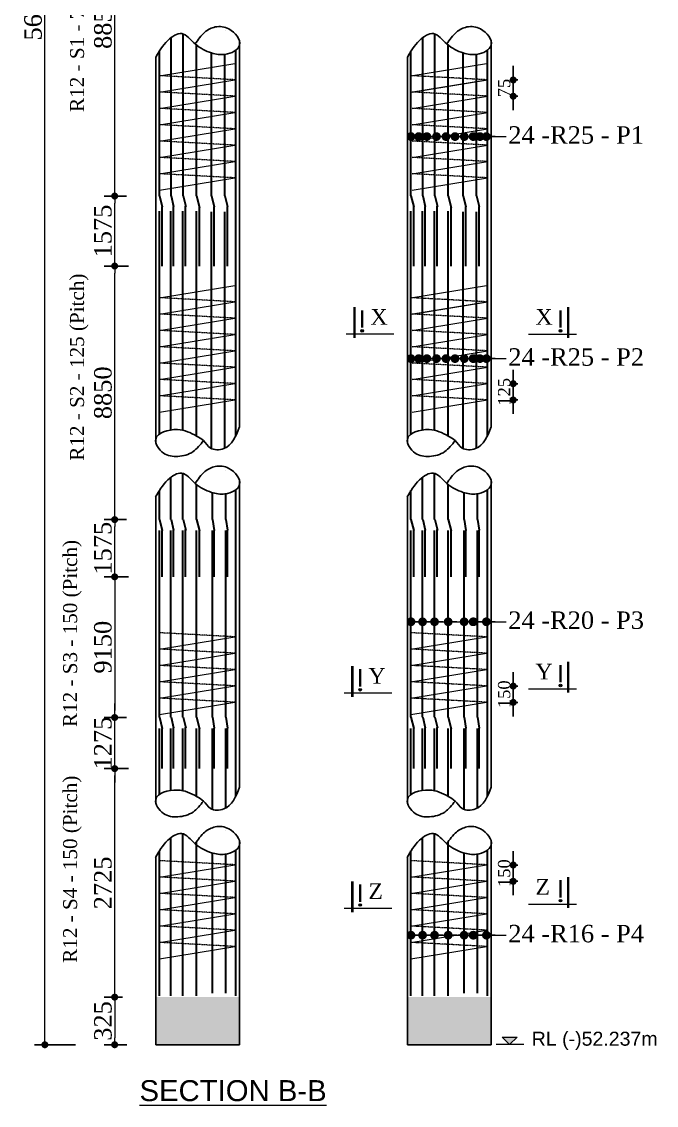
# Model space of a CAD drawing. Header units: millimetres. Extents: x -452357 to 35267, y 81803 to 461763.
# Drawn here: x -175373 to -166294, y 270747 to 286249 of the extents above; entities that cross this region are included whole.
import ezdxf

# ---------------------------------------------------------------- set-up
doc = ezdxf.new("R2010")
doc.units = ezdxf.units.MM
doc.header["$PDMODE"] = 2
doc.linetypes.add('DASHEDX2', pattern=[38.1, 25.4, -12.7])
doc.layers.get('Defpoints').update_dxf_attribs({"lineweight": 13})
for name, color, linetype, lineweight in [('Binder', 136, 'Continuous', 15), ('dim', 96, 'Continuous', 25), ('Dimision', 96, 'Continuous', 18), ('hatch', 65, 'Continuous', 15), ('Reinf.', 12, 'Continuous', 30), ('Text', 7, 'Continuous', 15)]:
    doc.layers.add(name, color=color, linetype=linetype, lineweight=lineweight)
doc.layers.add('Pire Line', color=11, linetype='Continuous')
doc.styles.add('ROMANS', font='arial.ttf', dxfattribs={"height": 200})
doc.styles.get("Standard").update_dxf_attribs({"font": 'times.ttf'})
doc.dimstyles.new('ISO-25', dxfattribs={"dimtxt": 175, "dimasz": 100, "dimexe": 65, "dimexo": 115.625, "dimgap": 40, "dimtad": 1, "dimtoh": 1, "dimdec": 0, "dimtxsty": 'Standard', "dimblk": 'DOT', "dimcen": 300, "dimclrd": 256, "dimclre": 256, "dimclrt": 256, "dimadec": 0, "dimazin": 0, "dimtfac": 1, "dimtdec": 0, "dimtix": 1, "dimtmove": 0, "dimatfit": 3, "dimldrblk": 'DOT', "dimfxl": 75, "dimlwd": -1, "dimarcsym": 0})

# ---------------------------------------------------------------- blocks, each defined once
blk = doc.blocks.new('_Dot')
at = {"color": 0, "linetype": 'ByBlock', "lineweight": -2}
blk.add_line((-0.5, 0), (-1, 0), dxfattribs=at)
at = {"color": 0, "linetype": 'ByBlock', "const_width": 0.5}
blk.add_lwpolyline([(-0.25, 0, 1), (0.25, 0, 1)], format="xyb", close=True, dxfattribs=at)
blk = doc.blocks.new('*D413')
at = {"layer": 'Defpoints', "color": 0, "ltscale": 3, "transparency": 16777216}
for p in [(-174042, 283754), (-173759, 283754), (-173729, 282753)]:
    blk.add_point(p, dxfattribs=at)
at = {"layer": 'Dimision', "color": 1, "lineweight": -2, "ltscale": 3, "transparency": 16777216}
for p, q in [((-173875, 283754), (-174192, 283754)), ((-173844, 282753), (-174192, 282753))]:
    blk.add_line(p, q, dxfattribs=at)
at = {"layer": 'Dimision', "ltscale": 3, "transparency": 16777216}
blk.add_line((-174042, 282853), (-174042, 283654), dxfattribs=at)
at = {"layer": 'Dimision', "ltscale": 3, "transparency": 16777216, "xscale": 100, "yscale": 100, "zscale": 100}
for p, rotation in [((-174042, 283754), 90), ((-174042, 282753), 270)]:
    blk.add_blockref('_Dot', p, dxfattribs=dict(at, rotation=rotation))
at = {"layer": 'Dimision', "ltscale": 3, "transparency": 16777216, "insert": (-174210, 283254), "char_height": 250, "attachment_point": 5, "rotation": 90}
blk.add_mtext('1575', dxfattribs=at)
blk = doc.blocks.new('*D415')
at = {"layer": 'Defpoints', "color": 0, "ltscale": 3, "transparency": 16777216}
for p in [(-174042, 282753), (-173729, 282753), (-173759, 279126)]:
    blk.add_point(p, dxfattribs=at)
at = {"layer": 'Dimision', "color": 1, "lineweight": -2, "ltscale": 3, "transparency": 16777216}
for p, q in [((-173844, 282753), (-174192, 282753)), ((-173875, 279126), (-174192, 279126))]:
    blk.add_line(p, q, dxfattribs=at)
at = {"layer": 'Dimision', "ltscale": 3, "transparency": 16777216}
blk.add_line((-174042, 279226), (-174042, 282653), dxfattribs=at)
at = {"layer": 'Dimision', "ltscale": 3, "transparency": 16777216, "xscale": 100, "yscale": 100, "zscale": 100}
for p, rotation in [((-174042, 282753), 90), ((-174042, 279126), 270)]:
    blk.add_blockref('_Dot', p, dxfattribs=dict(at, rotation=rotation))
at = {"layer": 'Dimision', "ltscale": 3, "transparency": 16777216, "insert": (-174209, 280940), "char_height": 250, "attachment_point": 5, "rotation": 90}
blk.add_mtext('8850', dxfattribs=at)
blk = doc.blocks.new('*D416')
at = {"layer": 'Defpoints', "color": 0, "ltscale": 3, "transparency": 16777216}
for p in [(-174042, 288719), (-173740, 288719), (-173759, 283754)]:
    blk.add_point(p, dxfattribs=at)
at = {"layer": 'Dimision', "color": 1, "lineweight": -2, "ltscale": 3, "transparency": 16777216}
for p, q in [((-173856, 288719), (-174192, 288719)), ((-173875, 283754), (-174192, 283754))]:
    blk.add_line(p, q, dxfattribs=at)
at = {"layer": 'Dimision', "ltscale": 3, "transparency": 16777216}
blk.add_line((-174042, 283854), (-174042, 288619), dxfattribs=at)
at = {"layer": 'Dimision', "ltscale": 3, "transparency": 16777216, "xscale": 100, "yscale": 100, "zscale": 100}
for p, rotation in [((-174042, 288719), 90), ((-174042, 283754), 270)]:
    blk.add_blockref('_Dot', p, dxfattribs=dict(at, rotation=rotation))
at = {"layer": 'Dimision', "ltscale": 3, "transparency": 16777216, "insert": (-174209, 286236), "char_height": 250, "attachment_point": 5, "rotation": 90}
blk.add_mtext('8850', dxfattribs=at)
blk = doc.blocks.new('*D419')
at = {"layer": 'Defpoints', "color": 0, "ltscale": 3, "transparency": 16777216}
for p in [(-173813, 272295), (-174042, 271614), (-173752, 271614)]:
    blk.add_point(p, dxfattribs=at)
at = {"layer": 'Dimision', "color": 1, "lineweight": -2, "ltscale": 3, "transparency": 16777216}
for p, q in [((-173928, 272295), (-174192, 272295)), ((-173868, 271614), (-174192, 271614))]:
    blk.add_line(p, q, dxfattribs=at)
at = {"layer": 'Dimision', "ltscale": 3, "transparency": 16777216}
blk.add_line((-174042, 272195), (-174042, 271714), dxfattribs=at)
at = {"layer": 'Dimision', "ltscale": 3, "transparency": 16777216, "xscale": 100, "yscale": 100, "zscale": 100}
for p, rotation in [((-174042, 272295), 90), ((-174042, 271614), 270)]:
    blk.add_blockref('_Dot', p, dxfattribs=dict(at, rotation=rotation))
at = {"layer": 'Dimision', "ltscale": 3, "transparency": 16777216, "insert": (-174209, 271954), "char_height": 250, "attachment_point": 5, "rotation": 90}
blk.add_mtext('325', dxfattribs=at)
blk = doc.blocks.new('*D420')
at = {"layer": 'Defpoints', "color": 0, "ltscale": 3, "transparency": 16777216}
for p in [(-175041, 301289), (-174654, 301289), (-174487, 271614)]:
    blk.add_point(p, dxfattribs=at)
at = {"layer": 'Dimision', "color": 1, "lineweight": -2, "ltscale": 3, "transparency": 16777216}
for p, q in [((-174770, 301289), (-175191, 301289)), ((-174603, 271614), (-175191, 271614))]:
    blk.add_line(p, q, dxfattribs=at)
at = {"layer": 'Dimision', "ltscale": 3, "transparency": 16777216}
blk.add_line((-175041, 271714), (-175041, 301189), dxfattribs=at)
at = {"layer": 'Dimision', "ltscale": 3, "transparency": 16777216, "xscale": 100, "yscale": 100, "zscale": 100}
for p, rotation in [((-175041, 301289), 90), ((-175041, 271614), 270)]:
    blk.add_blockref('_Dot', p, dxfattribs=dict(at, rotation=rotation))
at = {"layer": 'Dimision', "ltscale": 3, "transparency": 16777216, "insert": (-175209, 286451), "char_height": 250, "attachment_point": 5, "rotation": 90}
blk.add_mtext('56450', dxfattribs=at)
blk = doc.blocks.new('*D358')
at = {"layer": 'Defpoints', "color": 0, "ltscale": 3, "transparency": 16777216}
for p in [(-174042, 279126), (-173759, 279126), (-173729, 278307)]:
    blk.add_point(p, dxfattribs=at)
at = {"layer": 'Dimision', "color": 1, "lineweight": -2, "ltscale": 3, "transparency": 16777216}
for p, q in [((-173875, 279126), (-174192, 279126)), ((-173844, 278307), (-174192, 278307))]:
    blk.add_line(p, q, dxfattribs=at)
at = {"layer": 'Dimision', "ltscale": 3, "transparency": 16777216}
blk.add_line((-174042, 278407), (-174042, 279026), dxfattribs=at)
at = {"layer": 'Dimision', "ltscale": 3, "transparency": 16777216, "xscale": 100, "yscale": 100, "zscale": 100}
for p, rotation in [((-174042, 279126), 90), ((-174042, 278307), 270)]:
    blk.add_blockref('_Dot', p, dxfattribs=dict(at, rotation=rotation))
at = {"layer": 'Dimision', "ltscale": 3, "transparency": 16777216, "insert": (-174210, 278717), "char_height": 250, "attachment_point": 5, "rotation": 90}
blk.add_mtext('1575', dxfattribs=at)
blk = doc.blocks.new('*D390')
at = {"layer": 'Defpoints', "color": 0, "ltscale": 3, "transparency": 16777216}
for p in [(-174042, 276295), (-173759, 276295), (-173729, 275564)]:
    blk.add_point(p, dxfattribs=at)
at = {"layer": 'Dimision', "ltscale": 3, "transparency": 16777216}
for p, q in [((-174042, 276395), (-174042, 276495)), ((-174042, 275564), (-174042, 276295)), ((-174042, 275464), (-174042, 275364))]:
    blk.add_line(p, q, dxfattribs=at)
at = {"layer": 'Dimision', "color": 1, "lineweight": -2, "ltscale": 3, "transparency": 16777216}
for p, q in [((-173875, 276295), (-174192, 276295)), ((-173844, 275564), (-174192, 275564))]:
    blk.add_line(p, q, dxfattribs=at)
at = {"layer": 'Dimision', "ltscale": 3, "transparency": 16777216, "xscale": 100, "yscale": 100, "zscale": 100}
for p, rotation in [((-174042, 276295), 270), ((-174042, 275564), 90)]:
    blk.add_blockref('_Dot', p, dxfattribs=dict(at, rotation=rotation))
at = {"layer": 'Dimision', "ltscale": 3, "transparency": 16777216, "insert": (-174210, 275929), "char_height": 250, "attachment_point": 5, "rotation": 90}
blk.add_mtext('1275', dxfattribs=at)
blk = doc.blocks.new('*D393')
at = {"layer": 'Defpoints', "color": 0, "ltscale": 3, "transparency": 16777216}
for p in [(-173759, 278307), (-174042, 276295), (-173759, 276295)]:
    blk.add_point(p, dxfattribs=at)
at = {"layer": 'Dimision', "color": 1, "lineweight": -2, "ltscale": 3, "transparency": 16777216}
for p, q in [((-173875, 278307), (-174192, 278307)), ((-173875, 276295), (-174192, 276295))]:
    blk.add_line(p, q, dxfattribs=at)
at = {"layer": 'Dimision', "ltscale": 3, "transparency": 16777216}
blk.add_line((-174042, 278207), (-174042, 276395), dxfattribs=at)
at = {"layer": 'Dimision', "ltscale": 3, "transparency": 16777216, "xscale": 100, "yscale": 100, "zscale": 100}
for p, rotation in [((-174042, 278307), 90), ((-174042, 276295), 270)]:
    blk.add_blockref('_Dot', p, dxfattribs=dict(at, rotation=rotation))
at = {"layer": 'Dimision', "ltscale": 3, "transparency": 16777216, "insert": (-174210, 277301), "char_height": 250, "attachment_point": 5, "rotation": 90}
blk.add_mtext('9150', dxfattribs=at)
blk = doc.blocks.new('*D394')
at = {"layer": 'Defpoints', "color": 0, "ltscale": 3, "transparency": 16777216}
for p in [(-174042, 275564), (-173759, 275564), (-173813, 272295)]:
    blk.add_point(p, dxfattribs=at)
at = {"layer": 'Dimision', "color": 1, "lineweight": -2, "ltscale": 3, "transparency": 16777216}
for p, q in [((-173875, 275564), (-174192, 275564)), ((-173928, 272295), (-174192, 272295))]:
    blk.add_line(p, q, dxfattribs=at)
at = {"layer": 'Dimision', "ltscale": 3, "transparency": 16777216}
blk.add_line((-174042, 272395), (-174042, 275464), dxfattribs=at)
at = {"layer": 'Dimision', "ltscale": 3, "transparency": 16777216, "xscale": 100, "yscale": 100, "zscale": 100}
for p, rotation in [((-174042, 275564), 90), ((-174042, 272295), 270)]:
    blk.add_blockref('_Dot', p, dxfattribs=dict(at, rotation=rotation))
at = {"layer": 'Dimision', "ltscale": 3, "transparency": 16777216, "insert": (-174210, 273929), "char_height": 250, "attachment_point": 5, "rotation": 90}
blk.add_mtext('2725', dxfattribs=at)
blk = doc.blocks.new('*D330')
at = {"layer": 'Defpoints', "color": 0, "ltscale": 3, "transparency": 16777216}
for p in [(-168750, 285415), (-168341, 285415), (-168764, 285182)]:
    blk.add_point(p, dxfattribs=at)
at = {"layer": 'Pire Line', "linetype": 'Continuous', "ltscale": 3, "transparency": 16777216}
for p, q in [((-168341, 285515), (-168341, 285615)), ((-168341, 285182), (-168341, 285415)), ((-168341, 285082), (-168341, 284982))]:
    blk.add_line(p, q, dxfattribs=at)
at = {"layer": 'Pire Line', "linetype": 'Continuous', "lineweight": -2, "ltscale": 3, "transparency": 16777216}
for p, q in [((-168376, 285415), (-168276, 285415)), ((-168376, 285182), (-168276, 285182))]:
    blk.add_line(p, q, dxfattribs=at)
at = {"layer": 'Pire Line', "ltscale": 3, "transparency": 16777216, "xscale": 100, "yscale": 100, "zscale": 100}
for p, rotation in [((-168341, 285415), 270), ((-168341, 285182), 90)]:
    blk.add_blockref('_Dot', p, dxfattribs=dict(at, rotation=rotation))
at = {"layer": 'Pire Line', "ltscale": 3, "transparency": 16777216, "insert": (-168470, 285299), "char_height": 175, "attachment_point": 5, "rotation": 90}
blk.add_mtext('75', dxfattribs=at)
blk = doc.blocks.new('*D331')
at = {"layer": 'Defpoints', "color": 0, "ltscale": 3, "transparency": 16777216}
for p in [(-168750, 281070), (-168341, 281070), (-168764, 280837)]:
    blk.add_point(p, dxfattribs=at)
at = {"layer": 'Pire Line', "linetype": 'Continuous', "ltscale": 3, "transparency": 16777216}
for p, q in [((-168341, 281170), (-168341, 281270)), ((-168341, 280837), (-168341, 281070)), ((-168341, 280737), (-168341, 280637))]:
    blk.add_line(p, q, dxfattribs=at)
at = {"layer": 'Pire Line', "linetype": 'Continuous', "lineweight": -2, "ltscale": 3, "transparency": 16777216}
for p, q in [((-168376, 281070), (-168276, 281070)), ((-168376, 280837), (-168276, 280837))]:
    blk.add_line(p, q, dxfattribs=at)
at = {"layer": 'Pire Line', "ltscale": 3, "transparency": 16777216, "xscale": 100, "yscale": 100, "zscale": 100}
for p, rotation in [((-168341, 281070), 270), ((-168341, 280837), 90)]:
    blk.add_blockref('_Dot', p, dxfattribs=dict(at, rotation=rotation))
at = {"layer": 'Pire Line', "ltscale": 3, "transparency": 16777216, "insert": (-168470, 280954), "char_height": 175, "attachment_point": 5, "rotation": 90}
blk.add_mtext('125', dxfattribs=at)
blk = doc.blocks.new('*D332')
at = {"layer": 'Defpoints', "color": 0, "ltscale": 3, "transparency": 16777216}
for p in [(-168750, 276744), (-168341, 276744), (-168764, 276511)]:
    blk.add_point(p, dxfattribs=at)
at = {"layer": 'Pire Line', "linetype": 'Continuous', "ltscale": 3, "transparency": 16777216}
for p, q in [((-168341, 276844), (-168341, 276944)), ((-168341, 276511), (-168341, 276744)), ((-168341, 276411), (-168341, 276311))]:
    blk.add_line(p, q, dxfattribs=at)
at = {"layer": 'Pire Line', "linetype": 'Continuous', "lineweight": -2, "ltscale": 3, "transparency": 16777216}
for p, q in [((-168376, 276744), (-168276, 276744)), ((-168376, 276511), (-168276, 276511))]:
    blk.add_line(p, q, dxfattribs=at)
at = {"layer": 'Pire Line', "ltscale": 3, "transparency": 16777216, "xscale": 100, "yscale": 100, "zscale": 100}
for p, rotation in [((-168341, 276744), 270), ((-168341, 276511), 90)]:
    blk.add_blockref('_Dot', p, dxfattribs=dict(at, rotation=rotation))
at = {"layer": 'Pire Line', "ltscale": 3, "transparency": 16777216, "insert": (-168470, 276628), "char_height": 175, "attachment_point": 5, "rotation": 90}
blk.add_mtext('150', dxfattribs=at)
blk = doc.blocks.new('*D333')
at = {"layer": 'Defpoints', "color": 0, "ltscale": 3, "transparency": 16777216}
for p in [(-168750, 274185), (-168341, 274185), (-168764, 273952)]:
    blk.add_point(p, dxfattribs=at)
at = {"layer": 'Pire Line', "linetype": 'Continuous', "ltscale": 3, "transparency": 16777216}
for p, q in [((-168341, 274285), (-168341, 274385)), ((-168341, 273952), (-168341, 274185)), ((-168341, 273852), (-168341, 273752))]:
    blk.add_line(p, q, dxfattribs=at)
at = {"layer": 'Pire Line', "linetype": 'Continuous', "lineweight": -2, "ltscale": 3, "transparency": 16777216}
for p, q in [((-168376, 274185), (-168276, 274185)), ((-168376, 273952), (-168276, 273952))]:
    blk.add_line(p, q, dxfattribs=at)
at = {"layer": 'Pire Line', "ltscale": 3, "transparency": 16777216, "xscale": 100, "yscale": 100, "zscale": 100}
for p, rotation in [((-168341, 274185), 270), ((-168341, 273952), 90)]:
    blk.add_blockref('_Dot', p, dxfattribs=dict(at, rotation=rotation))
at = {"layer": 'Pire Line', "ltscale": 3, "transparency": 16777216, "insert": (-168470, 274069), "char_height": 175, "attachment_point": 5, "rotation": 90}
blk.add_mtext('150', dxfattribs=at)

msp = doc.modelspace()

# ---------------------------------------------------------------- hatches: boundary and pattern name
at = {"layer": 'Dimision', "ltscale": 5}
msp.add_hatch(color=256, dxfattribs=at).paths.add_polyline_path([(-168498.7, 271723), (-168286.6, 271723), (-168392.6, 271617)])
at = {"layer": 'hatch', "ltscale": 30}
h = msp.add_hatch(dxfattribs=at)
h.set_pattern_fill('AR-CONC', color=256, style=0)
h.set_pattern_definition([(50, (129382.03, 178277.96), (182.18467, -15.939086), [19.05, -209.55]), (355, (129382.03, 178277.96), (-35.24283, 191.05664), [15.24, -167.64]), (100.451, (129397.21, 178276.63), (146.9425, 175.11669), [16.19, -178.09]), (46.1842, (129382.03, 178328.76), (271.07904, -42.04233), [28.575, -314.325]), (96.6356, (129404.62, 178325.26), (237.40423, 247.42556), [24.285, -267.135]), (351.184, (129382.03, 178328.76), (237.4046, 247.42512), [22.86, -251.46]), (21, (129407.43, 178316.06), (151.61488, -102.26552), [19.05, -209.55]), (326, (129407.43, 178316.06), (61.80203, 184.18797), [15.24, -167.64]), (71.4514, (129420.06, 178307.54), (213.41649, 81.92286), [16.19, -178.09]), (37.5, (129382.03, 178277.96), (3.088603, 84.555039), [0, -165.608, 0, -170.18, 0, -168.275]), (7.5, (129382.03, 178277.96), (66.819663, 100.180575), [0, -97.028, 0, -161.798, 0, -64.135]), (327.5, (129325.39, 178277.96), (135.590595, -5.728744), [0, -63.5, 0, -198.12, 0, -262.89]), (317.5, (129299.99, 178277.96), (148.12918, 25.42649), [0, -82.55, 0, -131.572, 0, -186.69])])
h.paths.add_polyline_path([(-168654.7, 272294.7), (-169854.7, 272294.7), (-169854.7, 271613.9), (-168654.7, 271613.9)])
h.paths.add_polyline_path([(-172254.7, 272294.7), (-173454.7, 272294.7), (-173454.7, 271613.9), (-172254.7, 271613.9)])
at = {"layer": 'Text'}
for points in [[(-170501.7, 281844, 1), (-170501.7, 281808.1, 1)], [(-167665, 281844, -1), (-167665, 281808.1, -1)], [(-170531, 276709.6, 1), (-170531, 276673.7, 1)], [(-167665, 276771, -1), (-167665, 276735.1, -1)], [(-170531, 273630.3, 1), (-170531, 273594.5, 1)], [(-167665, 273691.7, -1), (-167665, 273655.8, -1)]]:
    msp.add_hatch(color=256, dxfattribs=at).paths.add_polyline_path(points)

# ---------------------------------------------------------------- linework, layer by layer
at = {"layer": 'Binder', "ltscale": 5}
for p, q in [((-173403.1, 285476.1), (-172324.2, 285651.2)), ((-169803.1, 285476.1), (-168724.2, 285651.2)), ((-173403.1, 285242.3), (-172324.2, 285417.4)), ((-169803.1, 285242.3), (-168724.2, 285417.4)), ((-169786, 285242.3), (-168707.1, 285417.4)), ((-173403.1, 285008.5), (-172324.2, 285183.6)), ((-169786, 285008.5), (-168707.1, 285183.6)), ((-173403.1, 284774.7), (-172324.2, 284949.8)), ((-169786, 284774.7), (-168707.1, 284949.8)), ((-173403.1, 284540.8), (-172324.2, 284716)), ((-169786, 284540.8), (-168707.1, 284716)), ((-173403.1, 284307), (-172324.2, 284482.2)), ((-169786, 284307), (-168707.1, 284482.2)), ((-173403.1, 284073.2), (-172324.2, 284248.4)), ((-169786, 284073.2), (-168707.1, 284248.4)), ((-173403.1, 283839.4), (-172324.2, 284014.6)), ((-169786, 283839.4), (-168707.1, 284014.6)), ((-173403.1, 282300.1), (-172324.2, 282475.2)), ((-169803.1, 282300.1), (-168724.2, 282475.2)), ((-173403.1, 282066.2), (-172324.2, 282241.4)), ((-169803.1, 282066.2), (-168724.2, 282241.4)), ((-169786, 282066.2), (-168707.1, 282241.4)), ((-173403.1, 281832.4), (-172324.2, 282007.6)), ((-169786, 281832.4), (-168707.1, 282007.6)), ((-173403.1, 281598.6), (-172324.2, 281773.8)), ((-169786, 281598.6), (-168707.1, 281773.8)), ((-173403.1, 281364.8), (-172324.2, 281540)), ((-169786, 281364.8), (-168707.1, 281540)), ((-173403.1, 281131), (-172324.2, 281306.2)), ((-169786, 281131), (-168707.1, 281306.2)), ((-173403.1, 280897.2), (-172324.2, 281072.3)), ((-169786, 280897.2), (-168707.1, 281072.3)), ((-173403.1, 280663.4), (-172324.2, 280838.5)), ((-169786, 280663.4), (-168707.1, 280838.5)), ((-173403.1, 277273.4), (-172324.2, 277448.6)), ((-169803.1, 277273.4), (-168724.2, 277448.6)), ((-173403.1, 277039.6), (-172324.2, 277214.8)), ((-169803.1, 277039.6), (-168724.2, 277214.8)), ((-173403.1, 276805.8), (-172324.2, 276980.9)), ((-169803.1, 276805.8), (-168724.2, 276980.9)), ((-173403.1, 276572), (-172324.2, 276747.1)), ((-169803.1, 276572), (-168724.2, 276747.1)), ((-173403.1, 276338.2), (-172324.2, 276513.3)), ((-169803.1, 276338.2), (-168724.2, 276513.3)), ((-173403.1, 274013.2), (-172324.2, 274188.4)), ((-169803.1, 274013.2), (-168724.2, 274188.4)), ((-173403.1, 273779.4), (-172324.2, 273954.6)), ((-169803.1, 273779.4), (-168724.2, 273954.6)), ((-173403.1, 273545.6), (-172324.2, 273720.8)), ((-169803.1, 273545.6), (-168724.2, 273720.8)), ((-173403.1, 273311.8), (-172324.2, 273487)), ((-169803.1, 273311.8), (-168724.2, 273487)), ((-173403.1, 273078), (-172324.2, 273253.1)), ((-169803.1, 273078), (-168724.2, 273253.1)), ((-173403.1, 272844.2), (-172324.2, 273019.3)), ((-169803.1, 272844.2), (-168724.2, 273019.3))]:
    msp.add_line(p, q, dxfattribs=at)
at = {"layer": 'Binder', "linetype": 'DASHEDX2', "ltscale": 0.007}
for p, q in [((-172324.2, 285417.4), (-173403.1, 285476.1)), ((-168724.2, 285417.4), (-169803.1, 285476.1)), ((-172324.2, 285183.6), (-173403.1, 285242.3)), ((-168707.1, 285183.6), (-169786, 285242.3)), ((-172324.2, 284949.8), (-173403.1, 285008.5)), ((-168707.1, 284949.8), (-169786, 285008.5)), ((-172324.2, 284716), (-173403.1, 284774.7)), ((-168707.1, 284716), (-169786, 284774.7)), ((-172324.2, 284482.2), (-173403.1, 284540.8)), ((-168707.1, 284482.2), (-169786, 284540.8)), ((-172324.2, 284248.4), (-173403.1, 284307)), ((-168707.1, 284248.4), (-169786, 284307)), ((-172324.2, 284014.6), (-173403.1, 284073.2)), ((-168707.1, 284014.6), (-169786, 284073.2)), ((-172324.2, 282241.4), (-173403.1, 282300.1)), ((-168724.2, 282241.4), (-169803.1, 282300.1)), ((-172324.2, 282007.6), (-173403.1, 282066.2)), ((-168707.1, 282007.6), (-169786, 282066.2)), ((-172324.2, 281773.8), (-173403.1, 281832.4)), ((-168707.1, 281773.8), (-169786, 281832.4)), ((-172324.2, 281540), (-173403.1, 281598.6)), ((-168707.1, 281540), (-169786, 281598.6)), ((-172324.2, 281306.2), (-173403.1, 281364.8)), ((-168707.1, 281306.2), (-169786, 281364.8)), ((-172324.2, 281072.3), (-173403.1, 281131)), ((-168707.1, 281072.3), (-169786, 281131)), ((-172324.2, 280838.5), (-173403.1, 280897.2)), ((-168707.1, 280838.5), (-169786, 280897.2)), ((-172324.2, 277448.6), (-173403.1, 277507.2)), ((-168724.2, 277448.6), (-169803.1, 277507.2)), ((-172324.2, 277214.8), (-173403.1, 277273.4)), ((-168724.2, 277214.8), (-169803.1, 277273.4)), ((-172324.2, 276980.9), (-173403.1, 277039.6)), ((-168724.2, 276980.9), (-169803.1, 277039.6)), ((-172324.2, 276747.1), (-173403.1, 276805.8)), ((-168724.2, 276747.1), (-169803.1, 276805.8)), ((-172324.2, 276513.3), (-173403.1, 276572)), ((-168724.2, 276513.3), (-169803.1, 276572)), ((-172324.2, 274188.4), (-173403.1, 274247)), ((-168724.2, 274188.4), (-169803.1, 274247)), ((-172324.2, 273954.6), (-173403.1, 274013.2)), ((-168724.2, 273954.6), (-169803.1, 274013.2)), ((-172324.2, 273720.8), (-173403.1, 273779.4)), ((-168724.2, 273720.8), (-169803.1, 273779.4)), ((-172324.2, 273487), (-173403.1, 273545.6)), ((-168724.2, 273487), (-169803.1, 273545.6)), ((-172324.2, 273253.1), (-173403.1, 273311.8)), ((-168724.2, 273253.1), (-169803.1, 273311.8)), ((-172324.2, 273019.3), (-173403.1, 273078)), ((-168724.2, 273019.3), (-169803.1, 273078))]:
    msp.add_line(p, q, dxfattribs=at)
at = {"layer": 'dim', "ltscale": 30}
for points in [[(-173454.7, 285736.2), (-173280.3, 285981), (-173082.6, 286077.6), (-172890.4, 285929.5), (-172654.9, 285802.3), (-172464.2, 285780.2), (-172254.7, 285913.1), (-172407, 286144), (-172602.8, 286172.6), (-172752.5, 286098.7), (-172890.4, 285929.5)], [(-169854.7, 285736.2), (-169680.3, 285981), (-169482.6, 286077.6), (-169290.4, 285929.5), (-169054.9, 285802.3), (-168864.2, 285780.2), (-168654.7, 285913.1), (-168807, 286144), (-169002.8, 286172.6), (-169152.5, 286098.7), (-169290.4, 285929.5)], [(-172254.7, 280452.1), (-172482.3, 280142.3), (-172672.1, 280149.7), (-172773.3, 280255.7), (-172870.7, 280321.6), (-173144.9, 280413.3), (-173454.7, 280276), (-173342.5, 280077.3), (-173139.6, 280029.6), (-172920.6, 280098.2), (-172773.3, 280255.7)], [(-168654.7, 280452.1), (-168882.3, 280142.3), (-169072.1, 280149.7), (-169173.3, 280255.7), (-169270.7, 280321.6), (-169544.9, 280413.3), (-169854.7, 280276), (-169742.5, 280077.3), (-169539.6, 280029.6), (-169320.6, 280098.2), (-169173.3, 280255.7)], [(-173456.7, 279449.7), (-173280.3, 279694.5), (-173082.6, 279791.1), (-172890.4, 279643), (-172654.9, 279515.8), (-172464.2, 279493.7), (-172254.7, 279626.6), (-172407, 279857.5), (-172602.8, 279886.1), (-172752.5, 279812.2), (-172890.4, 279643)], [(-169856.7, 279449.7), (-169680.3, 279694.5), (-169482.6, 279791.1), (-169290.4, 279643), (-169054.9, 279515.8), (-168864.2, 279493.7), (-168654.7, 279626.6), (-168807, 279857.5), (-169002.8, 279886.1), (-169152.5, 279812.2), (-169290.4, 279643)], [(-172254.7, 275296.7), (-172482.3, 274986.9), (-172672.1, 274994.3), (-172773.3, 275100.3), (-172870.7, 275166.2), (-173144.9, 275257.9), (-173454.7, 275120.6), (-173342.5, 274921.9), (-173139.6, 274874.1), (-172920.6, 274942.8), (-172773.3, 275100.3)], [(-168654.7, 275296.7), (-168882.3, 274986.9), (-169072.1, 274994.3), (-169173.3, 275100.3), (-169270.7, 275166.2), (-169544.9, 275257.9), (-169854.7, 275120.6), (-169742.5, 274921.9), (-169539.6, 274874.1), (-169320.6, 274942.8), (-169173.3, 275100.3)], [(-173456.7, 274294.2), (-173280.3, 274539), (-173082.6, 274635.6), (-172890.4, 274487.5), (-172654.9, 274360.4), (-172464.2, 274338.3), (-172254.7, 274471.2), (-172407, 274702), (-172602.8, 274730.6), (-172752.5, 274656.7), (-172890.4, 274487.5)], [(-169856.7, 274294.2), (-169680.3, 274539), (-169482.6, 274635.6), (-169290.4, 274487.5), (-169054.9, 274360.4), (-168864.2, 274338.3), (-168654.7, 274471.2), (-168807, 274702), (-169002.8, 274730.6), (-169152.5, 274656.7), (-169290.4, 274487.5)]]:
    msp.add_spline(points, degree=3, dxfattribs=at)
at = {"layer": 'Dimision', "ltscale": 5}
for p, q in [((-172459.7, 286120.7), (-172459.7, 286120.7)), ((-172459.7, 286120.7), (-172459.7, 286120.7)), ((-168440.7, 284604.9), (-168440.7, 284604.9)), ((-168440.7, 284604.9), (-168440.7, 284604.9)), ((-168440.7, 281428.9), (-168440.7, 281428.9)), ((-168440.7, 281428.9), (-168440.7, 281428.9)), ((-172459.7, 279834.2), (-172459.7, 279834.2)), ((-172459.7, 279834.2), (-172459.7, 279834.2)), ((-172459.7, 274678.7), (-172459.7, 274678.7)), ((-172459.7, 274678.7), (-172459.7, 274678.7)), ((-168189.4, 271617), (-168586.3, 271617))]:
    msp.add_line(p, q, dxfattribs=at)
msp.add_lwpolyline([(-168498.7, 271723), (-168286.6, 271723), (-168392.6, 271617)], close=True, dxfattribs=at)
at = {"layer": 'Pire Line', "ltscale": 3}
for p, q in [((-172254.7, 285965.5), (-172254.7, 280452.1)), ((-168654.7, 285965.5), (-168654.7, 284868.2)), ((-168654.7, 285965.5), (-168654.7, 280452.1)), ((-173454.7, 285736.3), (-173454.7, 280240.2)), ((-169854.7, 285736.3), (-169854.7, 284836.1)), ((-169854.7, 285736.3), (-169854.7, 280240.2)), ((-172254.7, 279678.9), (-172254.7, 275296.7)), ((-168654.7, 279678.9), (-168654.7, 275296.7)), ((-173454.7, 279453.2), (-173454.7, 275084.8)), ((-169854.7, 279453.2), (-169854.7, 275084.8)), ((-172254.7, 274523.5), (-172254.7, 271613.9)), ((-168654.7, 274523.5), (-168654.7, 271613.9)), ((-173454.7, 274297.8), (-173454.7, 271613.9)), ((-169854.7, 274297.8), (-169854.7, 271613.9)), ((-172254.7, 271613.9), (-173454.7, 271613.9)), ((-168654.7, 271613.9), (-169854.7, 271613.9))]:
    msp.add_line(p, q, dxfattribs=at)
at = {"layer": 'Reinf.', "ltscale": 5}
for p, q in [((-173234.8, 283756.4), (-173234.8, 286019.8)), ((-173061.8, 283756.4), (-173061.8, 286072.7)), ((-169634.8, 283756.4), (-169634.8, 286019.8)), ((-169461.8, 283756.4), (-169461.8, 286072.7)), ((-172871, 283756.4), (-172871, 285912.8)), ((-169271, 283756.4), (-169271, 285912.8)), ((-172654.9, 283756.4), (-172654.9, 285802.3)), ((-169054.9, 283756.4), (-169054.9, 285802.3)), ((-173403.1, 283756.4), (-173364.2, 283597.8)), ((-173234.8, 283756.4), (-173198.5, 283604.4)), ((-173061.8, 283756.4), (-173025.5, 283604.4)), ((-172871, 283756.4), (-172830.2, 283592.7)), ((-172654.9, 283756.4), (-172616.7, 283599.6)), ((-172464.2, 283756.4), (-172427.3, 283602.9)), ((-169803.1, 283756.4), (-169764.2, 283597.8)), ((-169634.8, 283756.4), (-169598.5, 283604.4)), ((-169461.8, 283756.4), (-169425.5, 283604.4)), ((-169271, 283756.4), (-169230.2, 283592.7)), ((-169054.9, 283756.4), (-169016.7, 283599.6)), ((-168864.2, 283756.4), (-168827.3, 283602.9)), ((-173364.2, 282753.5), (-173364.2, 283597.8)), ((-173198.5, 282753.5), (-173198.5, 283604.4)), ((-173027.5, 282753.5), (-173027.5, 283609.6)), ((-172871, 280321.8), (-172871, 283535.9)), ((-172830.2, 282753.5), (-172830.2, 283592.7)), ((-172616.7, 282753.5), (-172616.7, 283599.6)), ((-172427.3, 282753.5), (-172427.3, 283602.9)), ((-169764.2, 282753.5), (-169764.2, 283597.8)), ((-169598.5, 282753.5), (-169598.5, 283604.4)), ((-169427.5, 282753.5), (-169427.5, 283609.6)), ((-169271, 280321.8), (-169271, 283535.9)), ((-169230.2, 282753.5), (-169230.2, 283592.7)), ((-169016.7, 282753.5), (-169016.7, 283599.6)), ((-168827.3, 282753.5), (-168827.3, 283602.9)), ((-172871, 279128.9), (-172871, 279626.3)), ((-169271, 279128.9), (-169271, 279626.3)), ((-173403.1, 279128.9), (-173364.2, 278970.3)), ((-173234.8, 279128.9), (-173198.5, 278976.9)), ((-173061.8, 279128.9), (-173025.5, 278976.9)), ((-172871, 279128.9), (-172830.2, 278965.2)), ((-172643.1, 279128.9), (-172616.7, 278972.2)), ((-172453.7, 279128.9), (-172427.3, 278975.4)), ((-169803.1, 279128.9), (-169764.2, 278970.3)), ((-169634.8, 279128.9), (-169598.5, 278976.9)), ((-169461.8, 279128.9), (-169425.5, 278976.9)), ((-169271, 279128.9), (-169230.2, 278965.2)), ((-169043.1, 279128.9), (-169016.7, 278972.2)), ((-168853.7, 279128.9), (-168827.3, 278975.4)), ((-173364.2, 278307.4), (-173364.2, 278970.3)), ((-173198.5, 278307.4), (-173198.5, 278976.9)), ((-173027.5, 278307.4), (-173027.5, 278982.1)), ((-172871, 276298.1), (-172871, 278970.3)), ((-172830.2, 278307.4), (-172830.2, 278965.2)), ((-172616.7, 278307.4), (-172616.7, 278972.2)), ((-172427.3, 278307.4), (-172427.3, 278975.4)), ((-169764.2, 278307.4), (-169764.2, 278970.3)), ((-169598.5, 278307.4), (-169598.5, 278976.9)), ((-169427.5, 278307.4), (-169427.5, 278982.1)), ((-169271, 276298.1), (-169271, 278970.3)), ((-169230.2, 278307.4), (-169230.2, 278965.2)), ((-169016.7, 278307.4), (-169016.7, 278972.2)), ((-168827.3, 278307.4), (-168827.3, 278975.4)), ((-173403.1, 276298.1), (-173364.2, 276139.5)), ((-173234.8, 276298.1), (-173198.5, 276146.1)), ((-173061.8, 276298.1), (-173025.5, 276146.1)), ((-172871, 276298.1), (-172830.2, 276134.3)), ((-172643.1, 276298.1), (-172616.7, 276141.3)), ((-172453.7, 276298.1), (-172427.3, 276144.6)), ((-169803.1, 276298.1), (-169764.2, 276139.5)), ((-169634.8, 276298.1), (-169598.5, 276146.1)), ((-169461.8, 276298.1), (-169425.5, 276146.1)), ((-169271, 276298.1), (-169230.2, 276134.3)), ((-169043.1, 276298.1), (-169016.7, 276141.3)), ((-168853.7, 276298.1), (-168827.3, 276144.6)), ((-173364.2, 275563.6), (-173364.2, 276139.5)), ((-173198.5, 275563.6), (-173198.5, 276146.1)), ((-173027.5, 275563.6), (-173027.5, 276151.3)), ((-172871, 275166.3), (-172871, 276139.5)), ((-172830.2, 275563.6), (-172830.2, 276134.3)), ((-172616.7, 275563.6), (-172616.7, 276141.3)), ((-172427.3, 275563.6), (-172427.3, 276144.6)), ((-169764.2, 275563.6), (-169764.2, 276139.5)), ((-169598.5, 275563.6), (-169598.5, 276146.1)), ((-169427.5, 275563.6), (-169427.5, 276151.3)), ((-169271, 275166.3), (-169271, 276139.5)), ((-169230.2, 275563.6), (-169230.2, 276134.3)), ((-169016.7, 275563.6), (-169016.7, 276141.3)), ((-168827.3, 275563.6), (-168827.3, 276144.6)), ((-172871, 272314.4), (-172871, 274516.6)), ((-169271, 272314.4), (-169271, 274516.6))]:
    msp.add_line(p, q, dxfattribs=at)
for points in [[(-172307.1, 280329.6), (-172307.1, 285842.2)], [(-168707.1, 280329.6), (-168707.1, 285842.2)], [(-173403.1, 283756.4), (-173403.1, 285825.5)], [(-172464.2, 283756.4), (-172464.2, 285780.2)], [(-169803.1, 283756.4), (-169803.1, 285825.5)], [(-168864.2, 283756.4), (-168864.2, 285780.2)], [(-173403.1, 280349.9), (-173403.1, 283535.9)], [(-173237.3, 280408.5), (-173237.3, 283535.9)], [(-173066.3, 280403.4), (-173066.3, 283535.9)], [(-172657.9, 280142.1), (-172657.9, 283527.9)], [(-172468.4, 280142.1), (-172468.4, 283527.9)], [(-169803.1, 280349.9), (-169803.1, 283535.9)], [(-169637.3, 280408.5), (-169637.3, 283535.9)], [(-169466.3, 280403.4), (-169466.3, 283535.9)], [(-169057.9, 280142.1), (-169057.9, 283527.9)], [(-168868.4, 280142.1), (-168868.4, 283527.9)], [(-173237.3, 279128.9), (-173237.3, 279731.3)], [(-173066.3, 279128.9), (-173066.3, 279787.6)], [(-169637.3, 279128.9), (-169637.3, 279731.3)], [(-169466.3, 279128.9), (-169466.3, 279787.6)], [(-173403.1, 279128.9), (-173403.1, 279540.8)], [(-172643.1, 279128.9), (-172643.1, 279512.2)], [(-172453.7, 279128.9), (-172453.7, 279495.3)], [(-172307.1, 275174.1), (-172307.1, 279555.7)], [(-169803.1, 279128.9), (-169803.1, 279540.8)], [(-169043.1, 279128.9), (-169043.1, 279512.2)], [(-168853.7, 279128.9), (-168853.7, 279495.3)], [(-168707.1, 275174.1), (-168707.1, 279555.7)], [(-173403.1, 276298.1), (-173403.1, 278970.3)], [(-173237.3, 276298.1), (-173237.3, 278970.3)], [(-173066.3, 276298.1), (-173066.3, 278970.3)], [(-172643.1, 276298.1), (-172643.1, 278970.3)], [(-172453.7, 276298.1), (-172453.7, 278970.3)], [(-169803.1, 276298.1), (-169803.1, 278970.3)], [(-169637.3, 276298.1), (-169637.3, 278970.3)], [(-169466.3, 276298.1), (-169466.3, 278970.3)], [(-169043.1, 276298.1), (-169043.1, 278970.3)], [(-168853.7, 276298.1), (-168853.7, 278970.3)], [(-173403.1, 275194.5), (-173403.1, 276139.5)], [(-173237.3, 275253.1), (-173237.3, 276139.5)], [(-173066.3, 275248), (-173066.3, 276139.5)], [(-172643.1, 274980.3), (-172643.1, 276139.5)], [(-172453.7, 275000), (-172453.7, 276139.5)], [(-169803.1, 275194.5), (-169803.1, 276139.5)], [(-169637.3, 275253.1), (-169637.3, 276139.5)], [(-169466.3, 275248), (-169466.3, 276139.5)], [(-169043.1, 274980.3), (-169043.1, 276139.5)], [(-168853.7, 275000), (-168853.7, 276139.5)], [(-173237.3, 272314.4), (-173237.3, 274575.8)], [(-173066.3, 272314.4), (-173066.3, 274632.2)], [(-169637.3, 272314.4), (-169637.3, 274575.8)], [(-169466.3, 272314.4), (-169466.3, 274632.2)], [(-173403.1, 272314.4), (-173403.1, 274385.4)], [(-172307.1, 272314.4), (-172307.1, 274400.2)], [(-169803.1, 272314.4), (-169803.1, 274385.4)], [(-168707.1, 272314.4), (-168707.1, 274400.2)], [(-172643.1, 272352.3), (-172643.1, 274356.8)], [(-172453.7, 272352.3), (-172453.7, 274339.9)], [(-169043.1, 272352.3), (-169043.1, 274356.8)], [(-168853.7, 272352.3), (-168853.7, 274339.9)]]:
    msp.add_lwpolyline(points, dxfattribs=at)
at = {"layer": 'Text'}
for p, q in [((-170046.5, 281777.9), (-170730.6, 281777.9)), ((-168120.3, 281777.9), (-167436.1, 281777.9)), ((-168120.3, 276704.9), (-167436.1, 276704.9)), ((-170075.8, 276643.5), (-170759.9, 276643.5)), ((-168120.3, 273625.6), (-167436.1, 273625.6)), ((-170075.8, 273564.3), (-170759.9, 273564.3))]:
    msp.add_line(p, q, dxfattribs=at)
at = {"layer": 'Text', "const_width": 35.9}
for points in [[(-170612, 281723), (-170612, 282165.4)], [(-170501.7, 281871.5), (-170501.7, 282121)], [(-167665, 281871.5), (-167665, 282121)], [(-167554.8, 281723), (-167554.8, 282165.4)], [(-170641.3, 276588.7), (-170641.3, 277031)], [(-167665, 276798.5), (-167665, 277048)], [(-167554.8, 276650), (-167554.8, 277092.4)], [(-170531, 276737.2), (-170531, 276986.7)], [(-170641.3, 273509.4), (-170641.3, 273951.8)], [(-170531, 273657.9), (-170531, 273907.4)], [(-167665, 273719.3), (-167665, 273968.8)], [(-167554.8, 273570.8), (-167554.8, 274013.1)]]:
    msp.add_lwpolyline(points, dxfattribs=at)
at = {"layer": 'Text'}
for centre in [(-170501.7, 281826), (-167665, 281826), (-170531, 276691.7), (-167665, 276753), (-170531, 273612.4), (-167665, 273673.8)]:
    msp.add_circle(centre, 17.9, dxfattribs=at)

# ---------------------------------------------------------------- texts
at = {"layer": 'Dimision', "ltscale": 3, "char_height": 200, "attachment_point": 5, "rotation": 90}
for s, insert in [('R12 - S1 - 75 (Pitch)', (-174548.2, 286220.4)), ('R12 - S2 - 125 (Pitch)', (-174548.2, 281306.6)), ('R12 - S3 - 150 (Pitch)', (-174647.1, 277496.8)), ('R12 - S4 - 150 (Pitch)', (-174647.1, 274124.6))]:
    msp.add_mtext(s, dxfattribs=dict(at, insert=insert))
at = {"layer": 'Text'}
for s, height, p in [('24 -R25 - P1', 250, (-168410.8, 284503)), ('X', 224.2, (-170382.4, 281912.7)), ('X', 224.2, (-168021.9, 281912.7)), ('24 -R25 - P2', 250, (-168410.8, 281326.9)), ('24 -R20 - P3', 250, (-168410.8, 277562.4)), ('Y', 224.2, (-168021.9, 276839.7)), ('Y', 224.2, (-170412, 276778.4)), ('Z', 224.2, (-170412, 273699.1)), ('Z', 224.2, (-168021.9, 273760.5)), ('24 -R16 - P4', 250, (-168410.8, 273079))]:
    msp.add_text(s, height=height, dxfattribs=at).set_placement(p)
at = {"layer": 'Text', "style": 'ROMANS'}
for s, height, p in [('RL (-)52.237m', 200, (-168076.1, 271600.3)), ('%%USECTION B-B', 300, (-173687.1, 270807.4))]:
    msp.add_text(s, height=height, dxfattribs=at).set_placement(p)

# ---------------------------------------------------------------- dimensions: what is measured, and where the dimension line sits
at = {"layer": 'Dimision', "ltscale": 3}
for base, p1, p2, angle, text, picture, middle in [((-175041.4, 301288.6), (-174487.2, 271613.9), (-174654, 301288.6), 90, '56450', '*D420', (-175208.6, 286451.2)), ((-174042, 288718.7), (-173759.4, 283753.6), (-173740.5, 288718.7), 90, '8850', '*D416', (-174209.1, 286236.2)), ((-174042, 283753.6), (-173728.7, 282753.5), (-173759.4, 283753.6), 90, '1575', '*D413', (-174209.5, 283253.6)), ((-174042, 282753.5), (-173759.4, 279126.2), (-173728.7, 282753.5), 90, '8850', '*D415', (-174209.1, 280939.8)), ((-174042, 279126.2), (-173728.7, 278307.4), (-173759.4, 279126.2), 90, '1575', '*D358', (-174209.5, 278716.8)), ((-174042, 276295.3), (-173759.4, 278307.4), (-173759.4, 276295.3), 270, '9150', '*D393', (-174209.5, 277301.4)), ((-174042, 276295.3), (-173728.7, 275563.6), (-173759.4, 276295.3), 90, '1275', '*D390', (-174209.5, 275929.5)), ((-174042, 275563.6), (-173812.8, 272294.7), (-173759.4, 275563.6), 90, '2725', '*D394', (-174209.5, 273929.1)), ((-174042, 271613.9), (-173812.8, 272294.7), (-173752.3, 271613.9), 90, '325', '*D419', (-174209.1, 271954.3))]:
    dim = msp.add_linear_dim(base=base, p1=p1, p2=p2, angle=angle, text=text, dimstyle='ISO-25', override={"dimtxt": 250, "dimexe": 150, "dimclre": 1}, dxfattribs=at)
    dim.commit()
    dim.dimension.update_dxf_attribs({"geometry": picture, "text_midpoint": middle})
at = {"layer": 'Pire Line', "ltscale": 3}
for base, p1, p2, text, picture, middle in [((-168341, 285415.2), (-168764.1, 285182.3), (-168749.5, 285415.2), '75', '*D330', (-168470.2, 285298.8)), ((-168341, 281070.1), (-168764.1, 280837.2), (-168749.5, 281070.1), '125', '*D331', (-168470, 280953.7)), ((-168341, 276744), (-168764.1, 276511.1), (-168749.5, 276744), '150', '*D332', (-168470, 276627.5)), ((-168341, 274185.2), (-168764.1, 273952.3), (-168749.5, 274185.2), '150', '*D333', (-168470, 274068.8))]:
    dim = msp.add_linear_dim(base=base, p1=p1, p2=p2, angle=90, text=text, dimstyle='ISO-25', override={"dimfxl": 35, "dimfxlon": 1, "dimarcsym": 2}, dxfattribs=at)
    dim.commit()
    dim.dimension.update_dxf_attribs({"geometry": picture, "text_midpoint": middle})

# ---------------------------------------------------------------- leaders
at = {"layer": 'Dimision', "ltscale": 5}
for points in [[(-169803.1, 284604.9), (-168941.1, 284604.9)], [(-169693.5, 284604.9), (-168831.4, 284604.9)], [(-169575.8, 284604.9), (-168713.8, 284604.9)], [(-169438.5, 284604.9), (-168576.5, 284604.9)], [(-169302.7, 284604.9), (-168440.7, 284604.9)], [(-169173.5, 284604.9), (-168440.7, 284604.9)], [(-169041, 284604.9), (-168440.7, 284604.9)], [(-168915, 284604.9), (-168440.7, 284604.9)], [(-168908.9, 284604.9), (-168440.7, 284604.9)], [(-168908.9, 284604.9), (-168440.7, 284604.9)], [(-168816.9, 284604.9), (-168440.7, 284604.9)], [(-168816.9, 284604.9), (-168440.7, 284604.9)], [(-168724.9, 284604.9), (-168440.7, 284604.9)], [(-169803.1, 281428.9), (-168941.1, 281428.9)], [(-169693.5, 281428.9), (-168831.4, 281428.9)], [(-169575.8, 281428.9), (-168713.8, 281428.9)], [(-169438.5, 281428.9), (-168576.5, 281428.9)], [(-169302.7, 281428.9), (-168440.7, 281428.9)], [(-169173.5, 281428.9), (-168440.7, 281428.9)], [(-169041, 281428.9), (-168440.7, 281428.9)], [(-168915, 281428.9), (-168440.7, 281428.9)], [(-168908.9, 281428.9), (-168440.7, 281428.9)], [(-168908.9, 281428.9), (-168440.7, 281428.9)], [(-168816.9, 281428.9), (-168440.7, 281428.9)], [(-168816.9, 281428.9), (-168440.7, 281428.9)], [(-168724.9, 281428.9), (-168440.7, 281428.9)], [(-169803.1, 277664.3), (-168941.1, 277664.3)], [(-169637.3, 277664.3), (-169002.4, 277664.3)], [(-169466.3, 277664.3), (-168831.4, 277664.3)], [(-169271, 277664.3), (-168668.6, 277664.3)], [(-169043.1, 277664.3), (-168440.7, 277664.3)], [(-168915, 277664.3), (-168440.7, 277664.3)], [(-168908.9, 277664.3), (-168440.7, 277664.3)], [(-168724.9, 277664.3), (-168440.7, 277664.3)], [(-169803.1, 273181), (-168941.1, 273181)], [(-169637.3, 273181), (-169002.4, 273181)], [(-169466.3, 273181), (-168831.4, 273181)], [(-169271, 273181), (-168668.6, 273181)], [(-169043.1, 273181), (-168440.7, 273181)], [(-168915, 273181), (-168440.7, 273181)], [(-168908.9, 273181), (-168440.7, 273181)], [(-168724.9, 273181), (-168440.7, 273181)]]:
    msp.add_leader(points, dimstyle='ISO-25', override={"dimasz": 125, "dimtad": 0}, dxfattribs=at)

doc.saveas('drawing.dxf')
